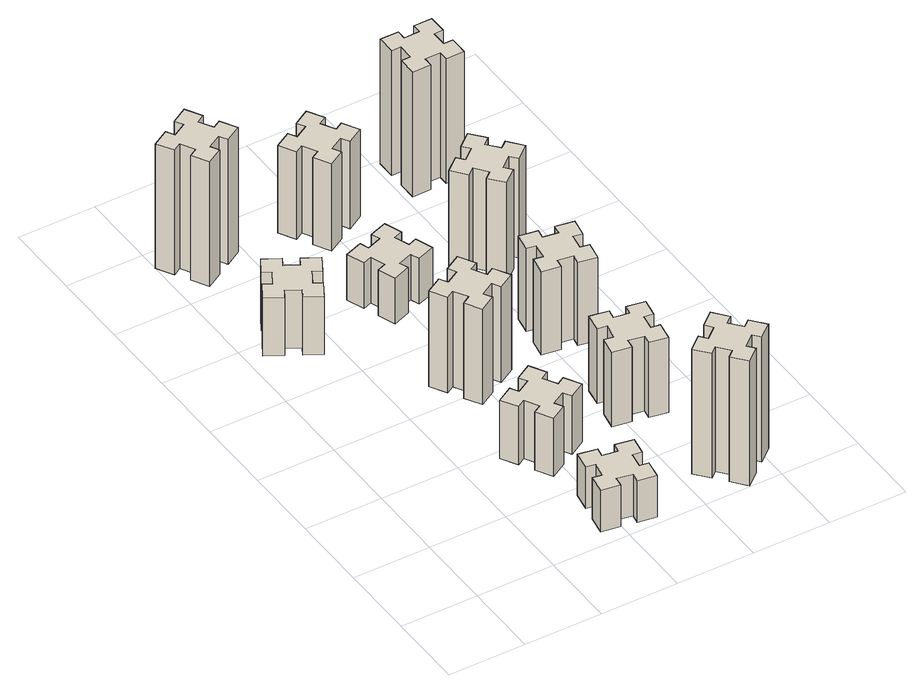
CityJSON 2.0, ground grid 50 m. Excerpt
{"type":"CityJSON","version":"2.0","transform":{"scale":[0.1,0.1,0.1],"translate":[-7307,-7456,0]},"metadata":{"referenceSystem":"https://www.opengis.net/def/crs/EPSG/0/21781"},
"CityObjects":{
"building1":{"type":"Building","attributes":{"class":"1000","function":"1000","usage":"1000","yearOfConstruction":2016,"roofType":"1000","measuredHeight":42,"storeysAboveGround":30,"storeysBelowGround":0},"geometry":[{"type":"Solid","lod":"1","boundaries":[[[[0,1,2,3,4,5,6,7,8,9,10,11,12,13,14,15,16,17,18,19]],[[17,16,20,21]],[[16,15,22,20]],[[15,14,23,22]],[[14,13,24,23]],[[13,12,25,24]],[[12,11,26,25]],[[11,10,27,26]],[[10,9,28,27]],[[9,8,29,28]],[[8,7,30,29]],[[7,6,31,30]],[[6,5,32,31]],[[5,4,33,32]],[[4,3,34,33]],[[3,2,35,34]],[[2,1,36,35]],[[1,0,37,36]],[[0,19,38,37]],[[19,18,39,38]],[[18,17,21,39]],[[24,25,26,27,28,29,30,31,32,33,34,35,36,37,38,39,21,20,22,23]]]]}]},
"building2":{"type":"Building","attributes":{"class":"1000","function":"1000","usage":"1000","yearOfConstruction":2016,"roofType":"1000","measuredHeight":30,"storeysAboveGround":30,"storeysBelowGround":0},"geometry":[{"type":"Solid","lod":"1","boundaries":[[[[40,41,42,43,44,45,46,47,48,49,50,51,52,53,54,55,56,57,58,59]],[[57,56,60,61]],[[56,55,62,60]],[[55,54,63,62]],[[54,53,64,63]],[[53,52,65,64]],[[52,51,66,65]],[[51,50,67,66]],[[50,49,68,67]],[[49,48,69,68]],[[48,47,70,69]],[[47,46,71,70]],[[46,45,72,71]],[[45,44,73,72]],[[44,43,74,73]],[[43,42,75,74]],[[42,41,76,75]],[[41,40,77,76]],[[40,59,78,77]],[[59,58,79,78]],[[58,57,61,79]],[[64,65,66,67,68,69,70,71,72,73,74,75,76,77,78,79,61,60,62,63]]]]}]},
"building3":{"type":"Building","attributes":{"class":"1000","function":"1000","usage":"1000","yearOfConstruction":2016,"roofType":"1000","measuredHeight":90,"storeysAboveGround":30,"storeysBelowGround":0},"geometry":[{"type":"Solid","lod":"1","boundaries":[[[[80,81,82,83,84,85,86,87,88,89,90,91,92,93,94,95,96,97,98,99]],[[97,96,100,101]],[[96,95,102,100]],[[95,94,103,102]],[[94,93,104,103]],[[93,92,105,104]],[[92,91,106,105]],[[91,90,107,106]],[[90,89,108,107]],[[89,88,109,108]],[[88,87,110,109]],[[87,86,111,110]],[[86,85,112,111]],[[85,84,113,112]],[[84,83,114,113]],[[83,82,115,114]],[[82,81,116,115]],[[81,80,117,116]],[[80,99,118,117]],[[99,98,119,118]],[[98,97,101,119]],[[104,105,106,107,108,109,110,111,112,113,114,115,116,117,118,119,101,100,102,103]]]]}]},
"building4":{"type":"Building","attributes":{"class":"1000","function":"1000","usage":"1000","yearOfConstruction":2016,"roofType":"1000","measuredHeight":42,"storeysAboveGround":30,"storeysBelowGround":0},"geometry":[{"type":"Solid","lod":"1","boundaries":[[[[120,121,122,123,124,125,126,127,128,129,130,131,132,133,134,135,136,137,138,139]],[[137,136,140,141]],[[136,135,142,140]],[[135,134,143,142]],[[134,133,144,143]],[[133,132,145,144]],[[132,131,146,145]],[[131,130,147,146]],[[130,129,148,147]],[[129,128,149,148]],[[128,127,150,149]],[[127,126,151,150]],[[126,125,152,151]],[[125,124,153,152]],[[124,123,154,153]],[[123,122,155,154]],[[122,121,156,155]],[[121,120,157,156]],[[120,139,158,157]],[[139,138,159,158]],[[138,137,141,159]],[[144,145,146,147,148,149,150,151,152,153,154,155,156,157,158,159,141,140,142,143]]]]}]},
"building5":{"type":"Building","attributes":{"class":"1000","function":"1000","usage":"1000","yearOfConstruction":2016,"roofType":"1000","measuredHeight":69,"storeysAboveGround":30,"storeysBelowGround":0},"geometry":[{"type":"Solid","lod":"1","boundaries":[[[[160,161,162,163,164,165,166,167,168,169,170,171,172,173,174,175,176,177,178,179]],[[177,176,180,181]],[[176,175,182,180]],[[175,174,183,182]],[[174,173,184,183]],[[173,172,185,184]],[[172,171,186,185]],[[171,170,187,186]],[[170,169,188,187]],[[169,168,189,188]],[[168,167,190,189]],[[167,166,191,190]],[[166,165,192,191]],[[165,164,193,192]],[[164,163,194,193]],[[163,162,195,194]],[[162,161,196,195]],[[161,160,197,196]],[[160,179,198,197]],[[179,178,199,198]],[[178,177,181,199]],[[184,185,186,187,188,189,190,191,192,193,194,195,196,197,198,199,181,180,182,183]]]]}]},
"building6":{"type":"Building","attributes":{"class":"1000","function":"1000","usage":"1000","yearOfConstruction":2016,"roofType":"1000","measuredHeight":33,"storeysAboveGround":30,"storeysBelowGround":0},"geometry":[{"type":"Solid","lod":"1","boundaries":[[[[200,201,202,203,204,205,206,207,208,209,210,211,212,213,214,215,216,217,218,219]],[[217,216,220,221]],[[216,215,222,220]],[[215,214,223,222]],[[214,213,224,223]],[[213,212,225,224]],[[212,211,226,225]],[[211,210,227,226]],[[210,209,228,227]],[[209,208,229,228]],[[208,207,230,229]],[[207,206,231,230]],[[206,205,232,231]],[[205,204,233,232]],[[204,203,234,233]],[[203,202,235,234]],[[202,201,236,235]],[[201,200,237,236]],[[200,219,238,237]],[[219,218,239,238]],[[218,217,221,239]],[[224,225,226,227,228,229,230,231,232,233,234,235,236,237,238,239,221,220,222,223]]]]}]},
"building7":{"type":"Building","attributes":{"class":"1000","function":"1000","usage":"1000","yearOfConstruction":2016,"roofType":"1000","measuredHeight":90,"storeysAboveGround":30,"storeysBelowGround":0},"geometry":[{"type":"Solid","lod":"1","boundaries":[[[[240,241,242,243,244,245,246,247,248,249,250,251,252,253,254,255,256,257,258,259]],[[257,256,260,261]],[[256,255,262,260]],[[255,254,263,262]],[[254,253,264,263]],[[253,252,265,264]],[[252,251,266,265]],[[251,250,267,266]],[[250,249,268,267]],[[249,248,269,268]],[[248,247,270,269]],[[247,246,271,270]],[[246,245,272,271]],[[245,244,273,272]],[[244,243,274,273]],[[243,242,275,274]],[[242,241,276,275]],[[241,240,277,276]],[[240,259,278,277]],[[259,258,279,278]],[[258,257,261,279]],[[264,265,266,267,268,269,270,271,272,273,274,275,276,277,278,279,261,260,262,263]]]]}]},
"building8":{"type":"Building","attributes":{"class":"1000","function":"1000","usage":"1000","yearOfConstruction":2016,"roofType":"1000","measuredHeight":54,"storeysAboveGround":30,"storeysBelowGround":0},"geometry":[{"type":"Solid","lod":"1","boundaries":[[[[280,281,282,283,284,285,286,287,288,289,290,291,292,293,294,295,296,297,298,299]],[[297,296,300,301]],[[296,295,302,300]],[[295,294,303,302]],[[294,293,304,303]],[[293,292,305,304]],[[292,291,306,305]],[[291,290,307,306]],[[290,289,308,307]],[[289,288,309,308]],[[288,287,310,309]],[[287,286,311,310]],[[286,285,312,311]],[[285,284,313,312]],[[284,283,314,313]],[[283,282,315,314]],[[282,281,316,315]],[[281,280,317,316]],[[280,299,318,317]],[[299,298,319,318]],[[298,297,301,319]],[[304,305,306,307,308,309,310,311,312,313,314,315,316,317,318,319,301,300,302,303]]]]}]},
"building9":{"type":"Building","attributes":{"class":"1000","function":"1000","usage":"1000","yearOfConstruction":2016,"roofType":"1000","measuredHeight":63,"storeysAboveGround":30,"storeysBelowGround":0},"geometry":[{"type":"Solid","lod":"1","boundaries":[[[[320,321,322,323,324,325,326,327,328,329,330,331,332,333,334,335,336,337,338,339]],[[337,336,340,341]],[[336,335,342,340]],[[335,334,343,342]],[[334,333,344,343]],[[333,332,345,344]],[[332,331,346,345]],[[331,330,347,346]],[[330,329,348,347]],[[329,328,349,348]],[[328,327,350,349]],[[327,326,351,350]],[[326,325,352,351]],[[325,324,353,352]],[[324,323,354,353]],[[323,322,355,354]],[[322,321,356,355]],[[321,320,357,356]],[[320,339,358,357]],[[339,338,359,358]],[[338,337,341,359]],[[344,345,346,347,348,349,350,351,352,353,354,355,356,357,358,359,341,340,342,343]]]]}]},
"building10":{"type":"Building","attributes":{"class":"1000","function":"1000","usage":"1000","yearOfConstruction":2016,"roofType":"1000","measuredHeight":60,"storeysAboveGround":30,"storeysBelowGround":0},"geometry":[{"type":"Solid","lod":"1","boundaries":[[[[360,361,362,363,364,365,366,367,368,369,370,371,372,373,374,375,376,377,378,379]],[[377,376,380,381]],[[376,375,382,380]],[[375,374,383,382]],[[374,373,384,383]],[[373,372,385,384]],[[372,371,386,385]],[[371,370,387,386]],[[370,369,388,387]],[[369,368,389,388]],[[368,367,390,389]],[[367,366,391,390]],[[366,365,392,391]],[[365,364,393,392]],[[364,363,394,393]],[[363,362,395,394]],[[362,361,396,395]],[[361,360,397,396]],[[360,379,398,397]],[[379,378,399,398]],[[378,377,381,399]],[[384,385,386,387,388,389,390,391,392,393,394,395,396,397,398,399,381,380,382,383]]]]}]},
"building11":{"type":"Building","attributes":{"class":"1000","function":"1000","usage":"1000","yearOfConstruction":2016,"roofType":"1000","measuredHeight":72,"storeysAboveGround":30,"storeysBelowGround":0},"geometry":[{"type":"Solid","lod":"1","boundaries":[[[[400,401,402,403,404,405,406,407,408,409,410,411,412,413,414,415,416,417,418,419]],[[417,416,420,421]],[[416,415,422,420]],[[415,414,423,422]],[[414,413,424,423]],[[413,412,425,424]],[[412,411,426,425]],[[411,410,427,426]],[[410,409,428,427]],[[409,408,429,428]],[[408,407,430,429]],[[407,406,431,430]],[[406,405,432,431]],[[405,404,433,432]],[[404,403,434,433]],[[403,402,435,434]],[[402,401,436,435]],[[401,400,437,436]],[[400,419,438,437]],[[419,418,439,438]],[[418,417,421,439]],[[424,425,426,427,428,429,430,431,432,433,434,435,436,437,438,439,421,420,422,423]]]]}]},
"building12":{"type":"Building","attributes":{"class":"1000","function":"1000","usage":"1000","yearOfConstruction":2016,"roofType":"1000","measuredHeight":90,"storeysAboveGround":30,"storeysBelowGround":0},"geometry":[{"type":"Solid","lod":"1","boundaries":[[[[440,441,442,443,444,445,446,447,448,449,450,451,452,453,454,455,456,457,458,459]],[[457,456,460,461]],[[456,455,462,460]],[[455,454,463,462]],[[454,453,464,463]],[[453,452,465,464]],[[452,451,466,465]],[[451,450,467,466]],[[450,449,468,467]],[[449,448,469,468]],[[448,447,470,469]],[[447,446,471,470]],[[446,445,472,471]],[[445,444,473,472]],[[444,443,474,473]],[[443,442,475,474]],[[442,441,476,475]],[[441,440,477,476]],[[440,459,478,477]],[[459,458,479,478]],[[458,457,461,479]],[[464,465,466,467,468,469,470,471,472,473,474,475,476,477,478,479,461,460,462,463]]]]}]}
},
"vertices":[
[406,2367,0],[456,2454,0],[508,2424,0],[568,2528,0],[464,2588,0],[434,2536,0],[347,2586,0],[377,2638,0],[273,2698,0],[213,2594,0],[265,2564,0],[215,2477,0],[163,2507,0],[103,2403,0],[207,2343,0],[237,2395,0],[324,2345,0],[294,2293,0],[398,2233,0],[458,2337,0],[324,2345,420],[294,2293,420],[237,2395,420],[207,2343,420],[103,2403,420],[163,2507,420],[215,2477,420],[265,2564,420],[213,2594,420],[273,2698,420],[377,2638,420],[347,2586,420],[434,2536,420],[464,2588,420],[568,2528,420],[508,2424,420],[456,2454,420],[406,2367,420],[458,2337,420],[398,2233,420],
[976,314,0],[958,215,0],[899,226,0],[878,107,0],[997,87,0],[1007,146,0],[1105,128,0],[1095,69,0],[1213,48,0],[1234,167,0],[1175,177,0],[1192,275,0],[1251,265,0],[1272,383,0],[1154,404,0],[1144,345,0],[1045,362,0],[1056,421,0],[937,442,0],[917,324,0],[1045,362,300],[1056,421,300],[1144,345,300],[1154,404,300],[1272,383,300],[1251,265,300],[1192,275,300],[1175,177,300],[1234,167,300],[1213,48,300],[1095,69,300],[1105,128,300],[1007,146,300],[997,87,300],[878,107,300],[899,226,300],[958,215,300],[976,314,300],[917,324,300],[937,442,300],
[224,3426,0],[137,3376,0],[107,3428,0],[3,3368,0],[63,3264,0],[115,3294,0],[165,3207,0],[113,3177,0],[173,3073,0],[277,3133,0],[247,3185,0],[334,3235,0],[364,3183,0],[468,3243,0],[408,3347,0],[356,3317,0],[306,3404,0],[358,3434,0],[298,3538,0],[194,3478,0],[306,3404,900],[358,3434,900],[356,3317,900],[408,3347,900],[468,3243,900],[364,3183,900],[334,3235,900],[247,3185,900],[277,3133,900],[173,3073,900],[113,3177,900],[165,3207,900],[115,3294,900],[63,3264,900],[3,3368,900],[107,3428,900],[137,3376,900],[224,3426,900],[194,3478,900],[298,3538,900],
[1096,897,0],[1046,984,0],[1098,1014,0],[1038,1118,0],[934,1058,0],[964,1006,0],[877,956,0],[847,1008,0],[743,948,0],[803,844,0],[855,874,0],[905,787,0],[853,757,0],[913,653,0],[1017,713,0],[987,765,0],[1074,815,0],[1104,763,0],[1208,823,0],[1148,927,0],[1074,815,420],[1104,763,420],[987,765,420],[1017,713,420],[913,653,420],[853,757,420],[905,787,420],[855,874,420],[803,844,420],[743,948,420],[847,1008,420],[877,956,420],[964,1006,420],[934,1058,420],[1038,1118,420],[1098,1014,420],[1046,984,420],[1096,897,420],[1148,927,420],[1208,823,420],
[855,1614,0],[905,1527,0],[853,1497,0],[913,1393,0],[1017,1453,0],[987,1505,0],[1074,1555,0],[1104,1503,0],[1208,1563,0],[1148,1667,0],[1096,1637,0],[1046,1724,0],[1098,1754,0],[1038,1858,0],[934,1798,0],[964,1746,0],[877,1696,0],[847,1748,0],[743,1688,0],[803,1584,0],[877,1696,690],[847,1748,690],[964,1746,690],[934,1798,690],[1038,1858,690],[1098,1754,690],[1046,1724,690],[1096,1637,690],[1148,1667,690],[1208,1563,690],[1104,1503,690],[1074,1555,690],[987,1505,690],[1017,1453,690],[913,1393,690],[853,1497,690],[905,1527,690],[855,1614,690],[803,1584,690],[743,1688,690],
[966,2345,0],[1060,2379,0],[1080,2323,0],[1193,2364,0],[1152,2477,0],[1096,2456,0],[1062,2550,0],[1118,2570,0],[1077,2683,0],[964,2642,0],[985,2586,0],[891,2552,0],[870,2608,0],[757,2567,0],[799,2454,0],[855,2475,0],[889,2381,0],[833,2360,0],[874,2247,0],[987,2289,0],[889,2381,330],[833,2360,330],[855,2475,330],[799,2454,330],[757,2567,330],[870,2608,330],[891,2552,330],[985,2586,330],[964,2642,330],[1077,2683,330],[1118,2570,330],[1062,2550,330],[1096,2456,330],[1152,2477,330],[1193,2364,330],[1080,2323,330],[1060,2379,330],[966,2345,330],[987,2289,330],[874,2247,330],
[1848,129,0],[1924,193,0],[1963,147,0],[2055,224,0],[1978,316,0],[1932,278,0],[1867,354,0],[1913,393,0],[1836,485,0],[1744,408,0],[1783,362,0],[1706,297,0],[1668,343,0],[1576,266,0],[1653,174,0],[1699,213,0],[1763,136,0],[1717,98,0],[1794,6,0],[1886,83,0],[1763,136,900],[1717,98,900],[1699,213,900],[1653,174,900],[1576,266,900],[1668,343,900],[1706,297,900],[1783,362,900],[1744,408,900],[1836,485,900],[1913,393,900],[1867,354,900],[1932,278,900],[1978,316,900],[2055,224,900],[1963,147,900],[1924,193,900],[1848,129,900],[1886,83,900],[1794,6,900],
[1547,886,0],[1645,868,0],[1635,809,0],[1753,788,0],[1774,907,0],[1715,917,0],[1732,1015,0],[1791,1005,0],[1812,1123,0],[1694,1144,0],[1684,1085,0],[1585,1102,0],[1596,1161,0],[1477,1182,0],[1457,1064,0],[1516,1054,0],[1498,955,0],[1439,966,0],[1418,847,0],[1537,827,0],[1498,955,540],[1439,966,540],[1516,1054,540],[1457,1064,540],[1477,1182,540],[1596,1161,540],[1585,1102,540],[1684,1085,540],[1694,1144,540],[1812,1123,540],[1791,1005,540],[1732,1015,540],[1715,917,540],[1774,907,540],[1753,788,540],[1635,809,540],[1645,868,540],[1547,886,540],[1537,827,540],[1418,847,540],
[1096,3217,0],[1046,3304,0],[1098,3334,0],[1038,3438,0],[934,3378,0],[964,3326,0],[877,3276,0],[847,3328,0],[743,3268,0],[803,3164,0],[855,3194,0],[905,3107,0],[853,3077,0],[913,2973,0],[1017,3033,0],[987,3085,0],[1074,3135,0],[1104,3083,0],[1208,3143,0],[1148,3247,0],[1074,3135,630],[1104,3083,630],[987,3085,630],[1017,3033,630],[913,2973,630],[853,3077,630],[905,3107,630],[855,3194,630],[803,3164,630],[743,3268,630],[847,3328,630],[877,3276,630],[964,3326,630],[934,3378,630],[1038,3438,630],[1098,3334,630],[1046,3304,630],[1096,3217,630],[1148,3247,630],[1208,3143,630],
[1547,1626,0],[1645,1608,0],[1635,1549,0],[1753,1528,0],[1774,1647,0],[1715,1657,0],[1732,1755,0],[1791,1745,0],[1812,1863,0],[1694,1884,0],[1684,1825,0],[1585,1842,0],[1596,1901,0],[1477,1922,0],[1457,1804,0],[1516,1794,0],[1498,1695,0],[1439,1706,0],[1418,1587,0],[1537,1567,0],[1498,1695,600],[1439,1706,600],[1516,1794,600],[1457,1804,600],[1477,1922,600],[1596,1901,600],[1585,1842,600],[1684,1825,600],[1694,1884,600],[1812,1863,600],[1791,1745,600],[1732,1755,600],[1715,1657,600],[1774,1647,600],[1753,1528,600],[1635,1549,600],[1645,1608,600],[1547,1626,600],[1537,1567,600],[1418,1587,600],
[1499,2433,0],[1563,2356,0],[1517,2318,0],[1594,2226,0],[1686,2303,0],[1648,2349,0],[1724,2413,0],[1763,2367,0],[1855,2444,0],[1778,2536,0],[1732,2498,0],[1667,2574,0],[1713,2613,0],[1636,2705,0],[1544,2628,0],[1583,2582,0],[1506,2517,0],[1468,2563,0],[1376,2486,0],[1453,2394,0],[1506,2517,720],[1468,2563,720],[1583,2582,720],[1544,2628,720],[1636,2705,720],[1713,2613,720],[1667,2574,720],[1732,2498,720],[1778,2536,720],[1855,2444,720],[1763,2367,720],[1724,2413,720],[1648,2349,720],[1686,2303,720],[1594,2226,720],[1517,2318,720],[1563,2356,720],[1499,2433,720],[1453,2394,720],[1376,2486,720],
[1665,3195,0],[1765,3195,0],[1765,3135,0],[1885,3135,0],[1885,3255,0],[1825,3255,0],[1825,3355,0],[1885,3355,0],[1885,3475,0],[1765,3475,0],[1765,3415,0],[1665,3415,0],[1665,3475,0],[1545,3475,0],[1545,3355,0],[1605,3355,0],[1605,3255,0],[1545,3255,0],[1545,3135,0],[1665,3135,0],[1605,3255,900],[1545,3255,900],[1605,3355,900],[1545,3355,900],[1545,3475,900],[1665,3475,900],[1665,3415,900],[1765,3415,900],[1765,3475,900],[1885,3475,900],[1885,3355,900],[1825,3355,900],[1825,3255,900],[1885,3255,900],[1885,3135,900],[1765,3135,900],[1765,3195,900],[1665,3195,900],[1665,3135,900],[1545,3135,900]
]}
